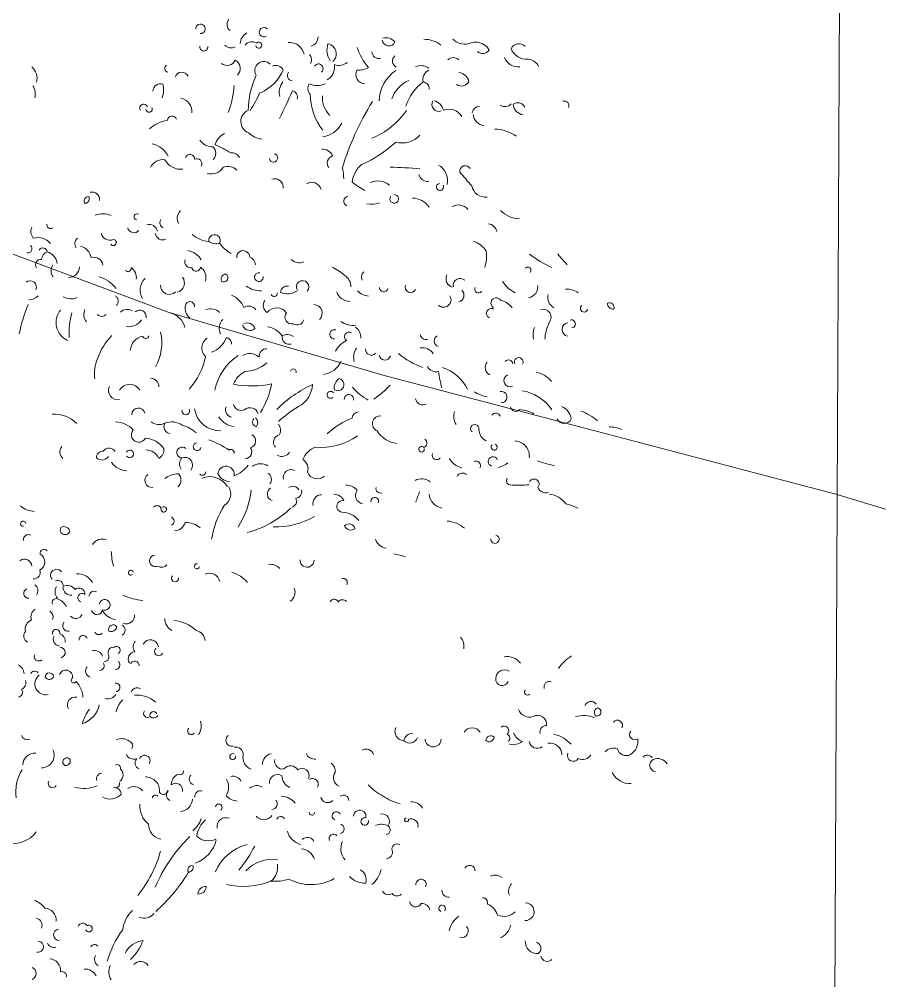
# Model space of a CAD drawing. Header units: millimetres. Extents: x -24439 to 198341, y -52871 to 149926.
# Drawn here: x 145966 to 147462, y 39888 to 41560 of the extents above; entities that cross this region are included whole.
import ezdxf

# ---------------------------------------------------------------- set-up
doc = ezdxf.new("R2010")
doc.units = ezdxf.units.MM
doc.linetypes.add('NET VAN', pattern=[1.06, 0.53, -0.53])
doc.layers.add('A-DETL-GENF-2', color=9, linetype='NET VAN', lineweight=9)
doc.layers.add('G-IMPT-1', color=9, linetype='Continuous', lineweight=9)

# ---------------------------------------------------------------- blocks, each defined once
blk = doc.blocks.new('NCV_TKCS_251209_TONG THE HIEN TRANG SAN DUONG - NCV_TKCS_HIEN TRANG_251209a_dwg_CX-1613001-TKCS_MB ĐỊNH VỊ CAO ĐỘ THIẾT KẾ')
at = {"layer": 'G-IMPT-1'}
for centre, radius, start, end in [((594.2, 6985.2), 25.4, 61.699, 171.4309), ((422.9, 7012.5), 51.3, 243.045, 296.955), ((477.8, 6934.8), 44.9, 45.24, 134.7603), ((488, 6973.8), 22.6, 243.172, 341.587), ((607.1, 7019.7), 48.9, 218.822, 291.315), ((633.2, 6939), 36.2, 41.631, 103.3173), ((343.1, 6870.2), 76, 67.899, 108.0114), ((591.5, 6985.6), 42.8, 218.117, 292.812), ((222.9, 6882.5), 33.9, 56.746, 123.2543), ((222, 6913.9), 19.7, 205.774, 351.288), ((422.6, 6895.9), 21.4, 60.66, 154.048), ((764.4, 6875.8), 13.2, 350.728, 124.3312), ((-3.1, 6852.3), 28.1, 303.891, 17.228), ((283.9, 6964.5), 174.5, 215.037, 237.209), ((205, 6870.8), 20.4, 198.339, 300.548), ((269.7, 6861.5), 19.9, 148.744, 258.515), ((344.2, 6832.9), 35.7, 69.163, 133.4585), ((380, 6838.4), 30.8, 133.756, 209.182), ((450.4, 6846.3), 33.5, 28.883, 100.4241), ((455, 6868.2), 25.3, 254.05, 346.879), ((-217, 6826.3), 23.2, 159.056, 248.203), ((-130.1, 6828.4), 13.6, 60.039, 320.569), ((110.6, 6846.9), 53.4, 177.216, 232.031), ((60.7, 6820.6), 29.1, 327.203, 96.8077), ((354.7, 6763.2), 111.5, 141.413, 195.137), ((593.2, 6846.9), 24.7, 252.445, 334.816), ((639.5, 6823), 22.8, 42.156, 143.8677), ((652.4, 6849.4), 33.9, 202.407, 279.971), ((-149.7, 6786.1), 38, 136.466, 194.047), ((-37.8, 6780.3), 42.8, 29.132, 112.8169), ((4.3, 6785.5), 21.8, 347.185, 62.366), ((94.7, 6835.1), 37.7, 266.823, 326.307), ((186.4, 6795.9), 27.3, 169.108, 284.165), ((148.6, 6855.5), 55.5, 281.44, 317.273), ((367.6, 6748.8), 87.1, 129.528, 178.6593), ((467, 6738.9), 141.8, 143.4112, 178.9397), ((357.1, 6805.2), 18.6, 10.279, 102.3426), ((536.5, 6782.2), 21.7, 107.612, 189.172), ((-309.1, 6784.7), 13.8, 284.873, 197.019), ((-149.2, 6769.3), 23.7, 71.921, 161.2086), ((-133.8, 6788.1), 8.88, 204.775, 155.2249), ((51.5, 6773), 13.5, 327.104, 163.3485), ((52.2, 6778.8), 44.5, 317.892, 24.615), ((415.1, 6773.7), 19.8, 165.135, 309.054), ((399.5, 6741), 39.7, 32.054, 89.8347), ((552.4, 6788.5), 36.2, 201.819, 278.69), ((-214.8, 6779.5), 23.2, 236.786, 317.463), ((-98.2, 6722), 26.3, 62.393, 227.959), ((-62.8, 6722.1), 25, 44.624, 129.0153), ((460, 6728), 43.3, 47.927, 128.2564), ((620.7, 6639.5), 117, 72.192, 104.5362), ((-284.7, 6737.1), 11.6, 185.79, 22.283), ((-212.6, 6731), 26.5, 249.547, 350.591), ((-191, 6700.5), 26.5, 330.705, 80.2207), ((-176.7, 6756.4), 132.7, 312.026, 352.779), ((-14.5, 6732), 15, 157.323, 281.255), ((60.5, 6715.5), 23.1, 161.2, 242.403), ((44.6, 6785.5), 62.8, 264.529, 307.993), ((1060, 6509.2), 859.5, 165.3457, 179.3983), ((109.3, 6804.1), 233.4, 309.641, 341.599), ((129.7, 6667.6), 247.9, 171.923, 196.248), ((4.1, 6688.1), 43.8, 155.625, 214.314), ((-1244.1, 6829.7), 1249.8, 349.501, 353.556), ((-0.7, 6670.7), 18.8, 0.521, 94.9327), ((216.5, 6748.2), 175, 197.683, 234.514), ((156.4, 6716.9), 73, 192.863, 242.273), ((325.2, 6704.4), 70.8, 271.537, 333.405), ((-363.8, 6648.7), 11.4, 140.791, 272.336), ((-319, 6629.6), 20.2, 41.18, 179.2684), ((-445.5, 6596.4), 283.9, 355.869, 12.112), ((-352.7, 6678.4), 261.9, 342.604, 355.487), ((90, 6652.8), 72.4, 294.935, 350.696), ((38.1, 6797.9), 332.5, 309.78, 330.38), ((452.5, 6553.6), 53.5, 5.94, 76.754), ((544.7, 6610.7), 16.3, 46.058, 205.017), ((-367.3, 6577.4), 22.7, 89.424, 193.256), ((-427.9, 6565), 70.3, 356.786, 30), ((-86.5, 6571.4), 34.6, 129.259, 267.611), ((697.5, 5248.1), 1360.9, 101.9214, 105.5513), ((1482.3, 8078), 1755.1, 237.135, 238.855), ((-301, 6537.4), 38.7, 10.153, 96.9077), ((139.9, 6525.4), 28.9, 36.028, 114.4821), ((442.5, 6579.6), 29.4, 214.697, 288.436), ((487.6, 6546.2), 10.1, 114.436, 46.636), ((610.9, 6595.3), 41.1, 208.104, 292.589), ((-766.3, 6496.1), 47.7, 4.198, 63.183), ((-400.4, 6517.3), 11.3, 35.385, 227.883), ((-384.4, 6519), 9.11, 196.414, 47.596), ((-57.1, 6589.6), 61.1, 239.79, 279.599), ((175.5, 6524.7), 21.5, 124.596, 235.404), ((315, 6500.5), 76.6, 146.888, 190.491), ((714.6, 6605.4), 84, 241.944, 283.805), ((-277.7, 6409.4), 104.9, 116.3586, 148.4359), ((-310.7, 6505.8), 13.8, 39.14, 190.41), ((-120.6, 6476.7), 51.1, 132.206, 181.397), ((1.4, 6487.7), 12.1, 203.214, 98.6791), ((64.7, 6441.1), 156.3, 17.66, 29.598), ((325.1, 6460.5), 52.6, 66.909, 132.0152), ((437, 6437.9), 56.8, 49.317, 107.3038), ((564, 6476), 36.9, 57.385, 136.3012), ((-754.1, 6454.1), 42.9, 1.125, 49.278), ((-189.7, 6512.3), 46.6, 232.319, 287.948), ((-188.3, 6444.4), 26.9, 333.941, 61.112), ((-226.3, 6040.3), 438.5, 76.169, 82.8488), ((-111.2, 6444.5), 23.9, 42.083, 115.2968), ((324, 6686.9), 217.4, 247.164, 258.979), ((370.5, 6474.8), 12.5, 159.808, 110.1957), ((656.5, 6455.1), 29.8, 29.533, 97.3373), ((135.8, 6424.9), 28.2, 32.604, 137.8696), ((247.1, 6430.8), 15, 119.745, 262.875), ((290.6, 6509.8), 72.1, 276.826, 305.677), ((1122.6, 6818.8), 439.6, 234.999, 240.451), ((-341.4, 6357.4), 67.9, 44.087, 94.3683), ((-229.2, 6415), 13.2, 12.136, 184.127), ((-206.3, 6407.4), 14.4, 349.443, 133.9532), ((-168.6, 6428.8), 39, 268.287, 346.321), ((-107.2, 6387.5), 39.8, 64.141, 126.2469), ((29.2, 6407), 24.9, 11.984, 126.3072), ((625, 6355.7), 67.6, 48.779, 90.1112), ((914.1, 6758.8), 346.4, 249.411, 261.827), ((-292.5, 6352.5), 39.6, 98.2259, 171.775), ((-261.1, 6428.7), 52.4, 224.951, 293.141), ((580.8, 6364.7), 98.1, 357.315, 25.305), ((800.8, 6388.3), 9.17, 333.639, 158.4336), ((814, 6341), 29.9, 293.266, 26.768), ((940.3, 6317.7), 53.5, 68.56, 111.4398), ((1057.9, 6353.4), 13.6, 356.463, 130.4106), ((1065, 6367.6), 16.4, 193.669, 293.204), ((799.9, 6407.1), 92.9, 230.05, 260.703), ((910.5, 6338), 32.6, 180.55, 258.393), ((988.4, 6329.4), 10.5, 141.569, 5.031), ((605.6, 6303.9), 25.7, 170.885, 271.487), ((625.7, 6289.7), 20.1, 65.344, 208.607), ((625, 6260), 20.4, 302.757, 63.268), ((679.7, 6294.1), 10.6, 165.185, 344.303), ((740.7, 6270.7), 15.4, 46.547, 253.964), ((755.3, 6227.2), 54.8, 52.531, 94.0694), ((882.5, 6270.6), 23.3, 336.872, 126.5473), ((964, 6258.4), 19.6, 113.961, 279.436), ((966.4, 6275.9), 11.7, 293.02, 124.2016), ((-467.4, 6219.4), 22.7, 12.13, 119.945), ((-185.6, 6248.3), 30.9, 150.978, 226.084), ((361.9, 6235.5), 18.1, 142.3, 226.497), ((490, 6243.7), 15.9, 176.392, 350.189), ((591.8, 6236), 21.6, 243.075, 48.165), ((735.8, 6238.3), 14.1, 79.348, 265.462), ((1018.3, 6240.5), 116.2, 169.625, 194.618), ((-476, 6214.1), 12.2, 102.806, 238.271), ((-489.4, 6216.4), 14.4, 298.867, 42.21), ((-327.8, 6210.2), 8.56, 78.14, 281.86), ((-245.1, 6216.9), 15, 158.558, 266.384), ((-93.2, 6209.2), 16.9, 347.53, 205.889), ((151.2, 6250.9), 34.2, 242.599, 308.822), ((233.7, 6088.4), 146.6, 64.293, 81.8527), ((289.7, 6186.8), 34.5, 12.696, 77.3029), ((415.3, 6219.8), 12.3, 194.388, 3.103), ((933.6, 6232.7), 67, 177.683, 207.374), ((-406.5, 6130.2), 62.6, 84.4596, 128.0624), ((-281.1, 6175.4), 24.8, 27.892, 122.6212), ((-126.5, 6279.1), 79.3, 244.597, 283.172), ((-96.2, 6235.1), 35.4, 249.975, 303.444), ((-14.4, 6288.4), 103.7, 233.028, 258.085), ((0.2, 6186.9), 18.9, 17.499, 202.952), ((17.6, 6168.5), 24.1, 17.671, 88.5882), ((371.7, 6239.1), 56.6, 242.594, 279.464), ((-328.4, 6181), 18.6, 208.512, 337.846), ((-243.6, 6187.2), 20.7, 201.652, 313.291), ((-151.9, 6104.8), 54.7, 46.072, 97.0578), ((190, 6154.1), 18, 333.435, 229.185), ((322.4, 6195.8), 44, 218.565, 285.945), ((-390.9, 6147.6), 26, 209.298, 309.135), ((-140.3, 6131), 18.3, 179.54, 294.988), ((60.6, 6144.7), 12.6, 96.736, 23.771), ((151.8, 6125.3), 19, 94.435, 196.175), ((137.8, 6172.6), 52.8, 265.34, 319.902), ((617.1, 6119), 17.6, 136.116, 264.996), ((852.4, 6126.1), 12.7, 349.017, 219.051), ((-561.4, 6115.1), 10.4, 183.525, 323.075), ((-372.1, 6119), 8.8, 226.631, 105.2989), ((-121.9, 6120.2), 12.2, 208.629, 16.611), ((-121.1, 6088.4), 36.9, 359.92, 72.85), ((-28.4, 6111.6), 15.1, 111.688, 222.322), ((-36.8, 6113.5), 12.4, 257.3269, 76.683), ((56.3, 6179.5), 74.4, 251.792, 288.208), ((116.7, 6111.9), 8.78, 213.906, 30.104), ((242.4, 6090.2), 25.1, 328.882, 104.8579), ((571.5, 6127.3), 17.2, 205.369, 300.428), ((825.8, 6112.4), 11.8, 19.149, 160.8511), ((915.4, 6031.9), 80.9, 56.75, 94.1796), ((-582.3, 6088.7), 29, 169.563, 237.696), ((-457.7, 6089.5), 20.9, 145.345, 229.843), ((-456.8, 6041.3), 39.7, 25.74, 94.7717), ((-168.4, 6058.3), 28.4, 302.678, 52.741), ((120.7, 6077.3), 25.4, 163.19, 252.607), ((145.4, 6041.2), 34.4, 50.886, 159.9584), ((345.4, 6142.5), 56.1, 248.888, 295.885), ((359, 6052.2), 36, 13.295, 72.462), ((583.5, 6049.6), 37, 48.305, 116.1644), ((787.2, 6090.3), 24.6, 157.863, 260.247), ((844.4, 6067.8), 18.5, 134.789, 307.04), ((-571.8, 6022.3), 49.3, 58.109, 121.8908), ((-406.3, 6035.9), 27, 25.228, 122.8805), ((-310.7, 6059.9), 9.74, 243.923, 26.074), ((-311.8, 6031.1), 34.5, 8.568, 73.263), ((-7.8, 6004.8), 67.3, 39.3709, 83.7439), ((63.7, 6032.1), 24.8, 50.255, 141.7624), ((185.1, 6060.6), 19.5, 157.886, 300.286), ((200.7, 6063.2), 20.3, 253.656, 2.657), ((317.9, 6049), 13.3, 90.722, 285.537), ((360.7, 6054.8), 13.5, 74.325, 253.784), ((600.8, 6252.8), 222.3, 246.26, 267.557), ((639.2, 5916.4), 131.2, 44.5129, 87.3361), ((902.4, 5921.2), 129.2, 50.823, 97.5721), ((-605, 6030.3), 12.7, 277.283, 65.224), ((-559.3, 6032.7), 12.9, 24.849, 163.9501), ((-533.8, 6018.5), 24, 125.115, 195.579), ((-547.8, 5997), 41.1, 24.31, 89.6422), ((-477.7, 6015.9), 33.3, 287.778, 12.733), ((-214.1, 6022.3), 45.8, 149.478, 228.847), ((-180.9, 6045.7), 25, 193.343, 332.971), ((-106.5, 6006.4), 13.2, 8.347, 187.917), ((403.7, 5989.2), 70.5, 131.6422, 168.8679), ((433.9, 6015.1), 45.7, 162.532, 213.726), ((432.9, 6038.4), 17, 193.554, 333.028), ((474.4, 6035.2), 16.5, 202.682, 3.798), ((623.5, 6056.3), 27.7, 220.84, 301.215), ((1250.1, 6324.7), 678.4, 205.513, 209.592), ((833.3, 6014.4), 16.3, 289.781, 117.4765), ((1005, 5994), 44.3, 24.1349, 85.8809), ((1057, 5886.9), 155.2, 66.125, 86.7347), ((1185, 5929.3), 96.3, 84.5083, 106.912), ((-554, 5996.4), 16, 100.191, 229.947), ((-490.7, 5998.2), 31.9, 164.892, 231.979), ((-382, 5918.9), 93.2, 53.151, 91.092), ((-80.8, 6008.3), 38.9, 185.396, 245.041), ((-36.3, 5976.9), 40.9, 65.015, 125.3761), ((31.9, 5980.1), 39.9, 154.703, 220.16), ((74, 6008.9), 21.1, 207.868, 332.132), ((73.1, 5983.7), 24.8, 38.236, 129.7436), ((134.5, 5948.8), 65.7, 52.508, 97.3535), ((195.5, 5982.9), 27.6, 67.238, 139.2454), ((195, 6003.5), 20.7, 187.192, 302.406), ((784, 6118.1), 115.8, 254.584, 275.027), ((880.7, 6001.1), 15.1, 202.457, 337.543), ((916, 5873.4), 123.8, 80.0419, 99.9581), ((1023.4, 6015), 22.2, 219.498, 352.393), ((-326.7, 5955.7), 17.8, 330.4619, 75.936), ((-151.8, 5914.3), 56.9, 30.524, 93.1198), ((292.7, 5988.2), 66.5, 295.665, 353.259), ((835.2, 5951.7), 13.8, 36.61, 160.8807), ((-565.7, 5925.5), 18.4, 351.405, 146.0951), ((-455.4, 5970.2), 44.9, 256.827, 309.957), ((-270.3, 5918.2), 27.9, 74.504, 150.2542), ((-237.1, 5935.2), 19.1, 7.227, 148.9974), ((-49.1, 5952.3), 69.3, 306.561, 357.082), ((24.3, 5932.9), 16.5, 10.167, 104.8884), ((148.5, 5931.1), 22.2, 104.823, 202.047), ((241, 6093.7), 307.4, 321.482, 333.046), ((615.7, 5947.2), 21.1, 206.968, 314.107), ((755.9, 5931.8), 40.1, 174.286, 231.381), ((-572.5, 5928.5), 41.6, 289.356, 330.255), ((-360.2, 5905.1), 35, 172.428, 235.497), ((-347.2, 5920.8), 17.2, 239.574, 334.634), ((-271.7, 5940.5), 44.1, 276.764, 343.966), ((-288.7, 5840.2), 141, 347.315, 29.539), ((-6.5, 5910.3), 33.6, 139.595, 244.595), ((188.6, 5809.8), 156.3, 140.256, 185.668), ((109.4, 5891.1), 35.8, 62.149, 141.3867), ((64.5, 5970.8), 106.3, 289.516, 327.321), ((235, 5910.5), 8.42, 354.359, 185.641), ((391.5, 5909.8), 31, 139.04, 208.943), ((369.1, 5912.2), 18, 254.36, 93.6232), ((497.4, 6045.5), 153.8, 236.573, 258.467), ((785.8, 5904.3), 12.2, 7.997, 247.752), ((-410.1, 5865.2), 56.4, 156.802, 262.688), ((-191.2, 5896.4), 237.4, 181.726, 199.149), ((-189.3, 5843.3), 46.6, 119.887, 192.188), ((-204.9, 5888.5), 9.1, 212.378, 4.492), ((-214.9, 5860.8), 194.9, 334.12, 5.63), ((525.1, 5631.8), 344, 131.0642, 152.1452), ((223, 5873.4), 78.2, 315.438, 13.059), ((357.6, 5877.9), 10.1, 48.792, 327.468), ((412.2, 5881.2), 13.5, 2.437, 201.753), ((835.6, 5919), 39.9, 199.069, 258.559), ((917.6, 5860.3), 44.9, 10.851, 102.6853), ((-20.9, 5831.6), 537.8, 175.236, 184.764), ((-151.4, 5779.2), 167.3, 151.325, 178.6378), ((152.5, 5819.6), 73.2, 135.7806, 174.972), ((50.3, 6103.3), 278.9, 276.023, 299.028), ((-86.3, 5837.1), 272.8, 345.782, 4.691), ((455.9, 5835.4), 19.4, 108.045, 191.443), ((519.7, 5839.2), 22.7, 101.856, 262.915), ((855.2, 5869.5), 8.58, 145.561, 87.5661), ((998.8, 6233.5), 366.8, 267.971, 276.121), ((564.1, 5666), 208.8, 127.543, 151.2542), ((651.7, 5820.3), 13.9, 307.371, 70.12), ((863.5, 5828.5), 13.8, 38.867, 275.894), ((854.6, 5870.6), 61.2, 298.176, 326.845), ((562.2, 5563.5), 381.4, 138.0237, 148.8313), ((569.7, 5878.1), 81, 229.337, 278.772), ((655.6, 5802.8), 7.95, 54.528, 35.472), ((702.4, 5798.4), 12.5, 173.085, 340.931), ((779.9, 5845), 60.1, 228.669, 272.973), ((819.7, 5802.4), 13.7, 349.528, 129.957), ((996.7, 5800.3), 14.6, 335.805, 174.3342), ((-221.7, 5769.2), 98, 171.808, 206.516), ((-149.3, 5749), 25.5, 18.531, 102.7527), ((116.3, 5782), 23.2, 210.64, 311.418), ((152.1, 5751.5), 24.3, 32.639, 147.3605), ((320.6, 5901.8), 185.9, 281.844, 321.812), ((794.1, 5755), 16.9, 63.837, 172.762), ((929.9, 5790.9), 13.3, 165.093, 270.656), ((855.6, 6112.6), 343.2, 282.519, 291.964), ((1030, 5810.6), 25.7, 219.166, 301.909), ((1060.3, 5720.7), 65.6, 51.413, 101.4468), ((1110.4, 5583.1), 189.1, 81.4824, 92.7915), ((-198.7, 5707.5), 33.2, 45.239, 168.1587), ((100.1, 5755.3), 22.4, 175.236, 274.764), ((177.6, 5741.4), 14, 152.614, 272.328), ((161.2, 5734.7), 18.5, 336.697, 65.38), ((222.1, 5730.9), 27.4, 348.539, 55.061), ((-236.1, 5712.2), 27, 171.588, 297.338), ((-30.5, 5712.1), 10.9, 178.226, 45.374), ((59.8, 5757.4), 74.8, 205.244, 288.359), ((106.7, 5766.8), 59, 227.112, 279.88), ((259, 5705), 21.2, 118.443, 241.557), ((401.5, 5667.8), 67.4, 129.4276, 173.6868), ((691.9, 5685.1), 37.8, 66.902, 137.627), ((168.9, 5681.2), 20.4, 303.159, 79.461), ((-158.8, 5662.3), 19.3, 28.646, 197.021), ((-104.1, 5688.4), 37.9, 249.146, 312.42), ((-58.5, 5656.3), 20.5, 168.618, 281.382), ((-45, 5619.3), 53, 71.701, 129.2838), ((-25.2, 5572.9), 96.8, 64.602, 91.8587), ((166.6, 5648.1), 20.9, 292.073, 49.982), ((266.9, 5690.5), 25.5, 254.439, 346.494), ((326.5, 5644), 32.2, 359.248, 75.563), ((574.1, 5658.8), 12.5, 181.629, 309.484), ((837.9, 5659.3), 153.8, 170.557, 183.084), ((756.2, 5701.9), 45.5, 202.428, 275.643), ((31, 5622.5), 11.3, 118.67, 3.221), ((43.7, 5376.4), 275, 73.373, 87.1735), ((129.8, 5634.2), 9.34, 0.572, 142.5566), ((233.2, 5589.1), 40.9, 75.574, 142.7837), ((317.3, 5615.6), 22.8, 79.277, 209.048), ((382.5, 5663.2), 30.8, 219.43, 329.042), ((488.7, 5605.7), 36.5, 51.635, 110.4191), ((534.3, 5626.7), 24.2, 161.701, 277.244), ((569.3, 5619.4), 11, 350.65, 209.958), ((-197.5, 5551.2), 74.4, 60.156, 104.6539), ((-140.8, 5606.8), 21.6, 155.584, 349.116), ((-103.7, 5532.4), 72.1, 52.644, 102.6782), ((-5.7, 5594), 15.9, 63.221, 282.528), ((111.2, 5638), 80, 305.538, 342.408), ((244, 5587.7), 21.1, 339.553, 76.591), ((459.1, 5572.8), 33.1, 42.78, 106.1721), ((805.9, 5546.7), 80.6, 64.421, 103.7665), ((934.4, 5614.7), 12.2, 192.968, 93.2905), ((-366.7, 5504.7), 92.5, 61.39, 110.2397), ((-85.2, 5577.8), 27.8, 314.765, 25.219), ((23.3, 5567.8), 27.8, 157.411, 229.07), ((12.1, 5560.9), 22.7, 337.965, 129.2661), ((134.4, 5569.9), 23.6, 7.27, 190.912), ((335.4, 5572.8), 20.5, 46.987, 140.1674), ((339.4, 5579.9), 20, 294.101, 29.03), ((424.5, 5568.5), 26.1, 108.004, 208.393), ((484.5, 5578.4), 16.9, 93.747, 278.934), ((-205.6, 5524.8), 21.2, 50.611, 160.4374), ((-149.9, 5546), 10.9, 231.114, 165.7528), ((-97.3, 5530.6), 41.9, 40.806, 105.3396), ((66.5, 5556.9), 9.85, 236.049, 17.692), ((108.3, 5490.8), 61.6, 49.265, 128.0066), ((141, 5589.8), 38.5, 219.195, 283.936), ((-31.8, 5502.2), 253.1, 344.208, 10.161), ((284.6, 5555.9), 20.2, 138.828, 269.096), ((335.8, 5549.1), 17.3, 297.764, 47.045), ((504.5, 5501.2), 62.9, 54.432, 106.0029), ((-221.6, 5514.2), 18.2, 102.691, 200.707), ((-228, 5526.9), 21.9, 241.039, 343.72), ((26, 5462.6), 73.5, 109.5204, 142.1542), ((-10.8, 5509.1), 25.9, 326.194, 61.879), ((127, 5508.7), 38.3, 319.027, 48.864), ((90.9, 5671.7), 288.3, 301.499, 330.584), ((248.8, 5683.8), 228.6, 285.145, 316.486), ((521.6, 5517.6), 18.1, 28.94, 151.06), ((521.6, 5539.5), 20.6, 219.708, 320.292), ((-322.4, 5500.3), 24.2, 157.38, 247.38), ((-156.7, 5556.8), 61.6, 232.756, 282.186), ((-66, 5491.5), 20.6, 142.424, 292.386), ((634.2, 5535.8), 37.8, 213.094, 278.449), ((692.8, 5312.4), 178.8, 87.3307, 98.6927), ((399.6, 5413.2), 253.6, 163.886, 188.085), ((-26.9, 5411.5), 14.4, 47.79, 151.1331), ((-9.3, 5420.5), 8.05, 168.417, 138.4533), ((16.7, 5392.5), 13, 313.167, 83.702), ((27.4, 5401.6), 33.5, 289.502, 0.062), ((82, 5344.5), 60.9, 65.253, 110.1671), ((430.6, 5399.2), 20.3, 194.206, 17.685), ((549.4, 5366.9), 12.4, 348.671, 121.3473), ((343.1, 5322.5), 36.4, 57.894, 116.0795), ((1340.5, 5270.9), 127.7, 138.7021, 162.8002), ((-383.3, 5367.4), 62.7, 245.01, 285.048), ((130.1, 5290.1), 7.43, 91.9, 14.359), ((230.5, 5198.6), 104.4, 59.019, 89.0899), ((396.4, 5291), 29.3, 318.215, 41.785), ((542, 5302.3), 12.1, 31.547, 176.5264), ((566.7, 5305.3), 14.9, 58.157, 167.0819), ((900.1, 5280.6), 39.4, 5.573, 58.437), ((1080.6, 5254.4), 46.8, 53.187, 118.3379), ((-387.1, 5263.3), 7.52, 19.979, 296.419), ((-265.7, 5281.6), 14.1, 168.432, 3.938), ((-266.4, 5271.8), 18.3, 36.214, 136.156), ((-145.9, 5255.9), 32.4, 86.2208, 165.4538), ((10.5, 5270.9), 17, 114.998, 312.382), ((28.3, 5276.2), 18.9, 250.077, 339.474), ((179.8, 5252.4), 30.4, 30.116, 131.7019), ((53.9, 5318.9), 183.2, 198.678, 212.25), ((79.6, 5239), 10.3, 154.299, 25.701), ((1077.5, 5235.6), 25.6, 74.213, 195.788), ((1208.3, 5250.7), 15.2, 86.959, 216.441), ((1341.6, 5226.2), 18.9, 54.765, 178.3647), ((-358.8, 5223.2), 15, 78.745, 202.677), ((-47.5, 5217.5), 7.21, 31.096, 328.904), ((1071.3, 5232.3), 18.8, 191.184, 354.542), ((1152.6, 5217.9), 9.18, 159.064, 333.008), ((1369.1, 5220.9), 14.7, 128.862, 239.935), ((1361, 5220.3), 12.1, 273.348, 95.4486), ((1429.4, 5200.8), 14.7, 344.852, 158.2751), ((-304.4, 5198.3), 11.7, 57.756, 205.509), ((-320.9, 5167.3), 26.6, 315.416, 77.105), ((1353.3, 5111.6), 91.2, 85.8541, 121.2857), ((1485.5, 5189.3), 15.1, 157.167, 323.343), ((-347.9, 5146.5), 20.8, 16.443, 146.4951), ((-251.6, 5148.3), 17.3, 50.183, 237.309), ((-181.1, 5119.4), 52.4, 47.317, 108.4933), ((1169.5, 5183.4), 35, 218.573, 303.247), ((1207.8, 5136.6), 26, 10.189, 137.2917), ((1454.9, 5160.9), 46.8, 318.744, 24.402), ((-317, 5137.3), 18.9, 282.243, 36.646), ((-239.4, 5119.9), 15.9, 9.678, 131.0157), ((-205, 5102.5), 27.5, 52.945, 133.0822), ((-173.8, 5114.8), 17.5, 13.452, 146.5316), ((-129.9, 5121.4), 14.5, 78.374, 197.654), ((-25.9, 5307.4), 160.7, 261.109, 282.471), ((1238.8, 5122.8), 19.2, 106.708, 209.691), ((1448.2, 5101.2), 34.4, 88.2557, 152.6769), ((1471.8, 5148.6), 26.1, 209.919, 314.55), ((1542.7, 5125.9), 17.2, 51.25, 152.9396), ((1570.8, 5122.5), 18.9, 136.203, 279.592), ((1578.5, 5108.9), 34.2, 51.309, 128.6914), ((-311.5, 5083.4), 22, 340.5869, 69.447), ((-215.3, 5109.6), 28.1, 164.814, 239.947), ((-201.4, 5127.2), 23.3, 196.194, 293.403), ((-161.6, 5107.2), 12.6, 67.277, 266.733), ((-93.1, 5106.2), 15.5, 261.591, 188.409), ((-24.6, 5094.6), 24.2, 265.653, 22.672), ((122.1, 5128.4), 38.1, 194.497, 259.199), ((134.2, 5021.7), 101.6, 61.966, 103.0426), ((185.1, 5078.9), 32.7, 21.641, 95.4997), ((1119.8, 5090.8), 13.4, 326.861, 145.759), ((1266.5, 5019.8), 103, 60.594, 93.9582), ((-314.4, 5074.1), 13.8, 125.426, 291.176), ((-229.7, 5072), 11.5, 88.327, 218.542), ((-230.1, 5040.7), 42.8, 40.7009, 88.8968), ((-111.4, 5088.4), 16.2, 212.137, 8.976), ((-57.4, 5128.6), 54.8, 226.151, 276.979), ((1036.6, 5045.7), 27.7, 49.284, 163.238), ((1131.2, 5072), 11.5, 322.119, 91.0139), ((1142.1, 5103.7), 46.4, 274.676, 323.435), ((1182.6, 5120.3), 44.4, 218.329, 265.878), ((1219.7, 5093.2), 24.6, 208.049, 321.56), ((1267.3, 5061.5), 34.8, 18.062, 116.0728), ((1332.2, 5079.9), 17, 174.352, 346.723), ((1354.6, 5101.7), 26.3, 257.233, 348.578), ((-168.5, 5064.9), 21.4, 240.495, 349.908), ((-49.6, 5045.2), 13.2, 51.405, 218.597), ((-57.7, 5053.3), 16.5, 262.165, 7.837), ((-32.2, 5048.1), 17.2, 319.7339, 77.1339), ((69.4, 5024.9), 23.7, 25.56, 168.6902), ((1091.7, 5051), 15, 67.324, 191.256), ((1082.8, 5061.9), 15, 247.353, 11.227), ((1497.1, 5105.3), 58.5, 223.7, 289.046), ((-263.9, 5019.2), 25, 134.625, 219.016), ((-243.4, 5024.7), 18, 351.4879, 80.5659), ((-176.4, 5018.6), 16.6, 161.328, 293.651), ((-88.2, 5030.7), 12.5, 223.799, 336.815), ((44, 5021.1), 24.4, 155.122, 232.951), ((95.6, 5021.8), 12, 150.947, 352.186), ((-266.4, 4980.7), 28.3, 126.59, 210.79), ((-204.4, 4987.7), 10.5, 4.962, 218.637), ((-194.2, 4965.6), 23, 11.039, 89.3507), ((-124, 4991.9), 11.7, 30.951, 206.266), ((-30.8, 4982.1), 14, 95.079, 207.699), ((-22.8, 4990.6), 10.7, 314.427, 149.8194), ((37.3, 4982.2), 20.9, 112.306, 229.75), ((843.5, 5005.7), 27.2, 172.863, 283.869), ((875.6, 4982.4), 25.8, 105.708, 186.91), ((861.1, 5000.8), 24.3, 242.702, 357.435), ((929.8, 5008.9), 23.3, 198.283, 14.236), ((-272.7, 4958), 19.9, 155.416, 260.728), ((-189.5, 4972.6), 18.1, 164.466, 285.535), ((-76.2, 4946.3), 25.7, 39.141, 121.9338), ((-53.2, 4961.8), 15.5, 293.819, 49.922), ((-14.9, 4948.1), 14.4, 290.99, 60.84), ((40.7, 4962.1), 13.4, 17.838, 170.3348), ((-177.8, 4936.7), 15.5, 301.247, 108.786), ((-57.1, 4932.8), 13.8, 289.15, 53.356), ((-233, 4908.2), 13.2, 170.412, 327.513), ((-74.1, 4911.4), 17.8, 152.035, 273.435), ((759, 4902.5), 22.8, 36.132, 137.8443), ((-140.9, 4874), 19.7, 8.596, 176.8582), ((-115.9, 4871.3), 7.8, 134.308, 346.199), ((6.5, 4886.4), 12.1, 290.733, 114.5074), ((70.3, 4887.1), 16.8, 70.867, 182.871), ((95, 4801), 85.2, 65.893, 110.8334), ((-289, 4836.4), 31.8, 19.833, 79.696), ((-229.1, 4853.1), 11.5, 51.319, 181.817), ((-190.2, 4838.1), 31.9, 144.858, 297.837), ((-186, 4859.8), 12.2, 29.343, 195.896), ((-188.2, 4865.2), 12.9, 222.695, 2.544), ((-141, 4809.7), 68.1, 19.336, 61.393), ((-13, 4873.4), 26.2, 269, 347.312), ((97.9, 4823.1), 70.6, 150.068, 183.147), ((134.5, 4840.6), 10.6, 38.317, 217.436), ((233.7, 4838.8), 43.6, 341.242, 35.019), ((610.4, 4880.2), 27.8, 220.929, 292.588), ((657.2, 4828.8), 29.5, 10.304, 69.306), ((-266.5, 4818.4), 20.6, 309.208, 35.604), ((-91.9, 4804.4), 22.3, 94.034, 229.096), ((-97.5, 4818.2), 73.1, 304.286, 5.159), ((116.6, 4841), 11.8, 158.691, 324.087), ((132.5, 4847.1), 14.5, 243.573, 345.315), ((252.1, 4828.5), 10.5, 147.335, 339.535), ((373.2, 4836.9), 17.7, 144.822, 296.38), ((395.4, 4800), 22, 16.468, 118.7723), ((508.5, 4804.4), 32.1, 119.539, 196.859), ((711, 4825), 26.4, 159.814, 264.737), ((873.7, 4979.5), 174.9, 240.867, 258.485), ((-262.5, 4791), 14.6, 299.292, 51.912), ((84.9, 4759.1), 141.1, 161.301, 180.518), ((388.7, 4792.2), 8.61, 79.236, 33.383), ((451.5, 4807.8), 35.1, 182.614, 267.385), ((530.9, 4821.8), 23.5, 186.309, 295.582), ((564, 4791), 24.9, 49.624, 157.1605), ((596.7, 4797.4), 20.8, 353.59, 142.8077), ((633.5, 4782.8), 16.2, 343.665, 140.1907), ((891.4, 4989.7), 189.1, 253.867, 270.428), ((933.4, 4782.3), 35.5, 46.414, 110.9649), ((534.8, 4757.5), 23.5, 74.573, 202.58), ((576.9, 4791.4), 37.5, 197.448, 263.607), ((732.2, 4762.1), 16.3, 17.836, 139.5476), ((923.4, 4761.9), 5.84, 117.035, 34.887), ((940.8, 4748.5), 21, 5.17, 126.9048), ((76.2, 4715.2), 35.7, 69.161, 133.4569), ((88.9, 4734.6), 13.9, 340.166, 89.8196), ((413.2, 4713.7), 25.7, 39.141, 121.9337), ((684.8, 4763.3), 20.4, 212.757, 333.267), ((791.1, 4732.5), 18, 3.51, 194.435), ((856.9, 4736.7), 22, 342.183, 118.8708), ((109.9, 4729.1), 27.4, 225.785, 301.535), ((147.7, 4707), 16, 348.647, 177.9343), ((255.6, 4707), 9.22, 250.922, 27.877), ((357, 4689.9), 47.9, 345.385, 45.898), ((488.1, 4703.6), 29.4, 73.524, 148.9771), ((571.1, 4675.6), 49.2, 53.154, 107.9212), ((725.6, 4714.2), 12.2, 42.628, 268.485), ((808.8, 4722.7), 10.9, 88.892, 29.179), ((869.6, 4689.7), 41, 78.291, 131.196), ((873, 4716.5), 14.3, 298.0539, 70.117), ((141.4, 4698.3), 18.8, 156.615, 262.875), ((273.9, 4672.1), 33.7, 129.088, 195.86), ((303, 4698.3), 16.7, 153.613, 269.602), ((535.9, 4693.6), 16.6, 288.311, 57.438), ((654.7, 4703.4), 7.69, 190.481, 17.593), ((744.8, 4680.7), 13.9, 298.189, 93.7022), ((921.7, 4673.1), 14.7, 71.895, 214.364), ((1141.5, 4672.6), 16.4, 18.621, 168.1111), ((1225.1, 4649.9), 33.8, 69.328, 129.5966), ((-199.5, 4685.3), 18.6, 216.912, 306.827), ((-142.4, 4636.4), 36.3, 285.751, 42.831), ((77.8, 4664.9), 9.26, 359.111, 144.0177), ((77.5, 4643.4), 23.4, 323.435, 66.052), ((175.8, 4624.8), 40.1, 9.242, 108.2312), ((258.1, 4650.2), 20.9, 9.52, 142.408), ((330.9, 4655.4), 15, 83.205, 209.415), ((429.5, 4728.3), 56.9, 242.685, 279.37), ((519.4, 4670.5), 28.9, 237.443, 340.915), ((575.2, 4654.9), 11.8, 42.592, 177.3736), ((736.6, 4649), 12.6, 54.353, 221.672), ((893.7, 4654.6), 18.8, 290.225, 32.906), ((1293.2, 4658), 28.3, 149.849, 222.832), ((-154.6, 4603.9), 33.4, 100.147, 197.195), ((-66.8, 4639.1), 11.8, 65.499, 257.631), ((-70.6, 4640.4), 12.9, 275.908, 47.222), ((46.2, 4621.3), 17.3, 115.769, 210.025), ((148.8, 4595.3), 32.4, 55.611, 139.251), ((223.8, 4642.6), 14.1, 233.455, 7.058), ((253.7, 4636), 18, 152.412, 260.719), ((275, 4631.3), 38.4, 292.834, 14.036), ((392.5, 4639.7), 9.66, 317.602, 185.527), ((649, 4659.7), 54.5, 211.416, 271.982), ((669.9, 4609.5), 21.8, 48.209, 150.7155), ((810.5, 4640), 46.8, 170.096, 239.455), ((1329.7, 4606.3), 26, 283.377, 105.6913), ((86, 4619.2), 12.2, 266.162, 31.912), ((92.5, 4590), 18.6, 24.722, 113.2035), ((209, 4612.7), 8.68, 58.271, 192.805), ((428.6, 4592.4), 26, 83.995, 206.021), ((814.2, 4597.4), 80.7, 326.708, 4.223), ((1017.8, 4595.2), 14.9, 348.496, 206.692), ((1204.7, 4596), 13.8, 359.702, 110.3122), ((-71.1, 4548.2), 117.7, 164.745, 205.644), ((-25.8, 4674.4), 98.9, 270.695, 309.271), ((72.2, 4612.7), 42.5, 254.682, 336.738), ((235.5, 4596.1), 66, 191.549, 248.924), ((279.9, 4594.8), 73.3, 325.312, 359.389), ((436.2, 4551.8), 81.8, 148.902, 186.909), ((663.9, 4549.1), 45.6, 35.348, 99.4119), ((830.5, 4552.8), 32.6, 357.274, 78.477), ((1099.4, 4600.6), 19.2, 194.036, 292.833), ((1213.4, 4545.4), 50.8, 33.748, 84.3242), ((1260.8, 4620.5), 47.2, 263.71, 331.238), ((-88.8, 4567.2), 12.4, 167.328, 346.684), ((377.8, 4583.8), 47.7, 241.407, 313.782), ((319.6, 4541.7), 93.3, 305.381, 3.591), ((574, 4442.9), 138, 121.4543, 173.6032), ((165.9, 4627.1), 364.2, 336.588, 349.769), ((616.9, 4437.4), 108, 99.698, 153.1637), ((844.1, 4615.7), 66.6, 241.977, 284.859), ((930.2, 4556.3), 18.2, 223.513, 324.115), ((955.7, 4558.8), 17, 230.612, 333.578), ((1042.6, 4519), 24.4, 28.842, 110.0448), ((1096.3, 4545.8), 9.48, 335.855, 266.074), ((1247.6, 4552.6), 52.9, 310.171, 4.59), ((254, 4546.7), 44, 196.036, 275.532), ((760.9, 4306), 482.1, 151.7029, 172.9451), ((558.5, 4507.7), 49.6, 324.166, 27.663), ((673.8, 4632.4), 135.9, 258.673, 316.133), ((1017, 4544.5), 17.4, 201.07, 351.612), ((1196.9, 4497.2), 62.6, 139.059, 186.735), ((1169.6, 4499.6), 19, 271.437, 59.076), ((1387.8, 4532.8), 34.3, 192.762, 292.289), ((1385.4, 4511.9), 18.9, 324.765, 88.3648), ((571.3, 4611.1), 135.3, 281.734, 304.13), ((1426.9, 4505.8), 19.7, 211.635, 328.365), ((-89.2, 4462), 356.8, 337.936, 1.189), ((464, 4648.7), 217, 273.663, 308.412), ((-107.9, 4553.6), 485.3, 328.245, 345.737), ((371.2, 4443.5), 12.9, 95.908, 227.222), ((356.4, 4448.4), 15.6, 292.684, 30.446), ((-174.5, 4449), 86.3, 276.839, 339.741), ((428.8, 4387.9), 22.5, 102.732, 195.341), ((402.4, 4403.7), 22.3, 282.247, 15.826), ((315.9, 4235.8), 88.9, 149.139, 190.251), ((267.9, 4303.8), 35.6, 263.384, 338.544), ((-44.2, 4165.2), 62.4, 52.196, 87.354), ((2.3, 4180), 35.5, 13.75, 103.5919), ((496.8, 4123.7), 285.1, 160.247, 180.829), ((116.2, 4191.1), 14.3, 46.016, 176.0575), ((133.4, 4194.9), 9.79, 221.693, 138.3071), ((321, 4145.3), 67.5, 113.9996, 170.2508), ((139.9, 4217.8), 154.1, 331.257, 355.964), ((-18.2, 4159.5), 19.8, 352.124, 97.8761), ((57.1, 4152.7), 16.9, 115.683, 283.197), ((165.4, 4144.1), 11.5, 50.999, 172.6036), ((196, 4120.9), 22.3, 164.174, 257.753), ((312.2, 4120.7), 27, 51.681, 153.9272), ((7, 4102), 16.1, 276.601, 103.4154), ((46.1, 4130.7), 18.6, 216.831, 306.91), ((269.1, 4105.5), 46.4, 174.094, 227.615), ((57, 4045.1), 34.2, 9.333, 102.0945), ((166.7, 4045.3), 35.6, 42.287, 110.9289), ((98.7, 4040.9), 12.6, 2.11, 129.0004), ((6.5, 4020.8), 18.9, 308.3579, 82.6903)]:
    blk.add_arc(centre, radius, start, end, dxfattribs=at)
blk = doc.blocks.new('NCV_TKCS_251209_TONG THE HIEN TRANG SAN DUONG - NCV_TKCS_HIEN TRANG_251209a_dwg-1612995-TKCS_MB ĐỊNH VỊ CAO ĐỘ THIẾT KẾ')
at = {"layer": 'G-IMPT-1', "flags": 128}
for points in [[(563602851.8, 1145093282.1), (563604167, 1145089083), (563606454, 1145082119), (563614466, 1145054358), (563616073, 1145049661), (563620134, 1145037512), (563624300, 1145023443), (563630510, 1145001852), (563634991, 1144986784), (563635712.5, 1144984469.9)], [(563623582.6, 1145027178.7), (563623191.8, 1145027178.7), (563622786.1, 1145027164.6), (563622380.3, 1145027149.8), (563621989.1, 1145027147.3), (563621627, 1145027170.4), (563621305.7, 1145027229.1), (563621024.5, 1145027321.3), (563620779.6, 1145027441.8)]]:
    blk.add_lwpolyline(points, dxfattribs=at)
at = {"xscale": 0.5999999999997676, "yscale": 0.5999999999997676, "zscale": 0.5999999999997676, "rotation": 0.0005022315763634679}
blk.add_blockref('NCV_TKCS_251209_TONG THE HIEN TRANG SAN DUONG - NCV_TKCS_HIEN TRANG_251209a_dwg_CX-1613001-TKCS_MB ĐỊNH VỊ CAO ĐỘ THIẾT KẾ', (563622086.2, 1145023564.1), dxfattribs=at)
blk = doc.blocks.new('NCV_TKCS_251209_TONG THE HIEN TRANG SAN DUONG - NCV_TKCS_251209_TONG THE HIEN TRANG SAN DUONG-1605292-TKCS_MB ĐỊNH VỊ CAO ĐỘ THIẾT KẾ')
at = {"rotation": 343.2379237072182}
blk.add_blockref('NCV_TKCS_251209_TONG THE HIEN TRANG SAN DUONG - NCV_TKCS_HIEN TRANG_251209a_dwg-1612995-TKCS_MB ĐỊNH VỊ CAO ĐỘ THIẾT KẾ', (-869777547.7, -933796958.8), dxfattribs=at)

msp = doc.modelspace()

# ---------------------------------------------------------------- block references
at = {"layer": 'A-DETL-GENF-2'}
msp.add_blockref('NCV_TKCS_251209_TONG THE HIEN TRANG SAN DUONG - NCV_TKCS_251209_TONG THE HIEN TRANG SAN DUONG-1605292-TKCS_MB ĐỊNH VỊ CAO ĐỘ THIẾT KẾ', (26103.5, 9888.2), dxfattribs=at)

doc.saveas('drawing.dxf')
